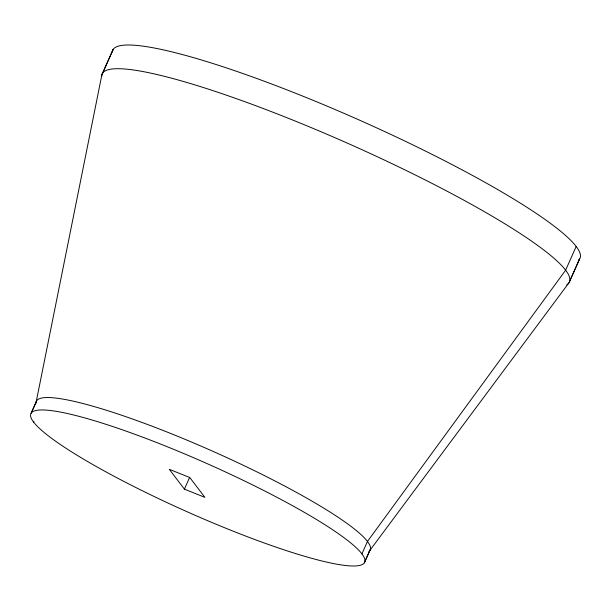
<?xml version="1.0" encoding="UTF-8"?>
<svg xmlns="http://www.w3.org/2000/svg" width="611" height="611" viewBox="0 0 611 611"><rect width="100%" height="100%" fill="white"/><g stroke="black" fill="none" stroke-linecap="round" stroke-linejoin="round"><path stroke-width="0.92" d="M102.595 73.137L113.15 49.438L101.884 74.748L36.202 401.855L31.184 413.128L36.713 400.709M33.597 422.079L33.941 421.3M184.4 489.136L169.285 469.301L189.807 477.542L204.914 497.377L184.4 489.136L189.563 477.542M361.918 553.879L367.455 541.453L565.633 270.184L576.181 246.485M370.381 549.258L364.339 562.83A182.674 26.052 24 0 1 101.838 469.622A182.674 26.052 24 0 1 127.103 431.488A182.674 26.052 24 0 1 364.339 562.83L369.869 550.404L569.017 282.71L579.564 259.011L569.727 281.106M36.08 403.153A182.674 26.052 24 0 1 213.987 451.796A182.674 26.052 24 0 1 368.952 551.397M101.709 76.566A255.742 36.477 24 0 1 354.22 146.205A255.742 36.477 24 0 1 566.695 284.81M112.287 51.92A255.742 36.477 24 0 1 362.98 121.696A255.742 36.477 24 0 1 578.586 260.141"/></g></svg>
